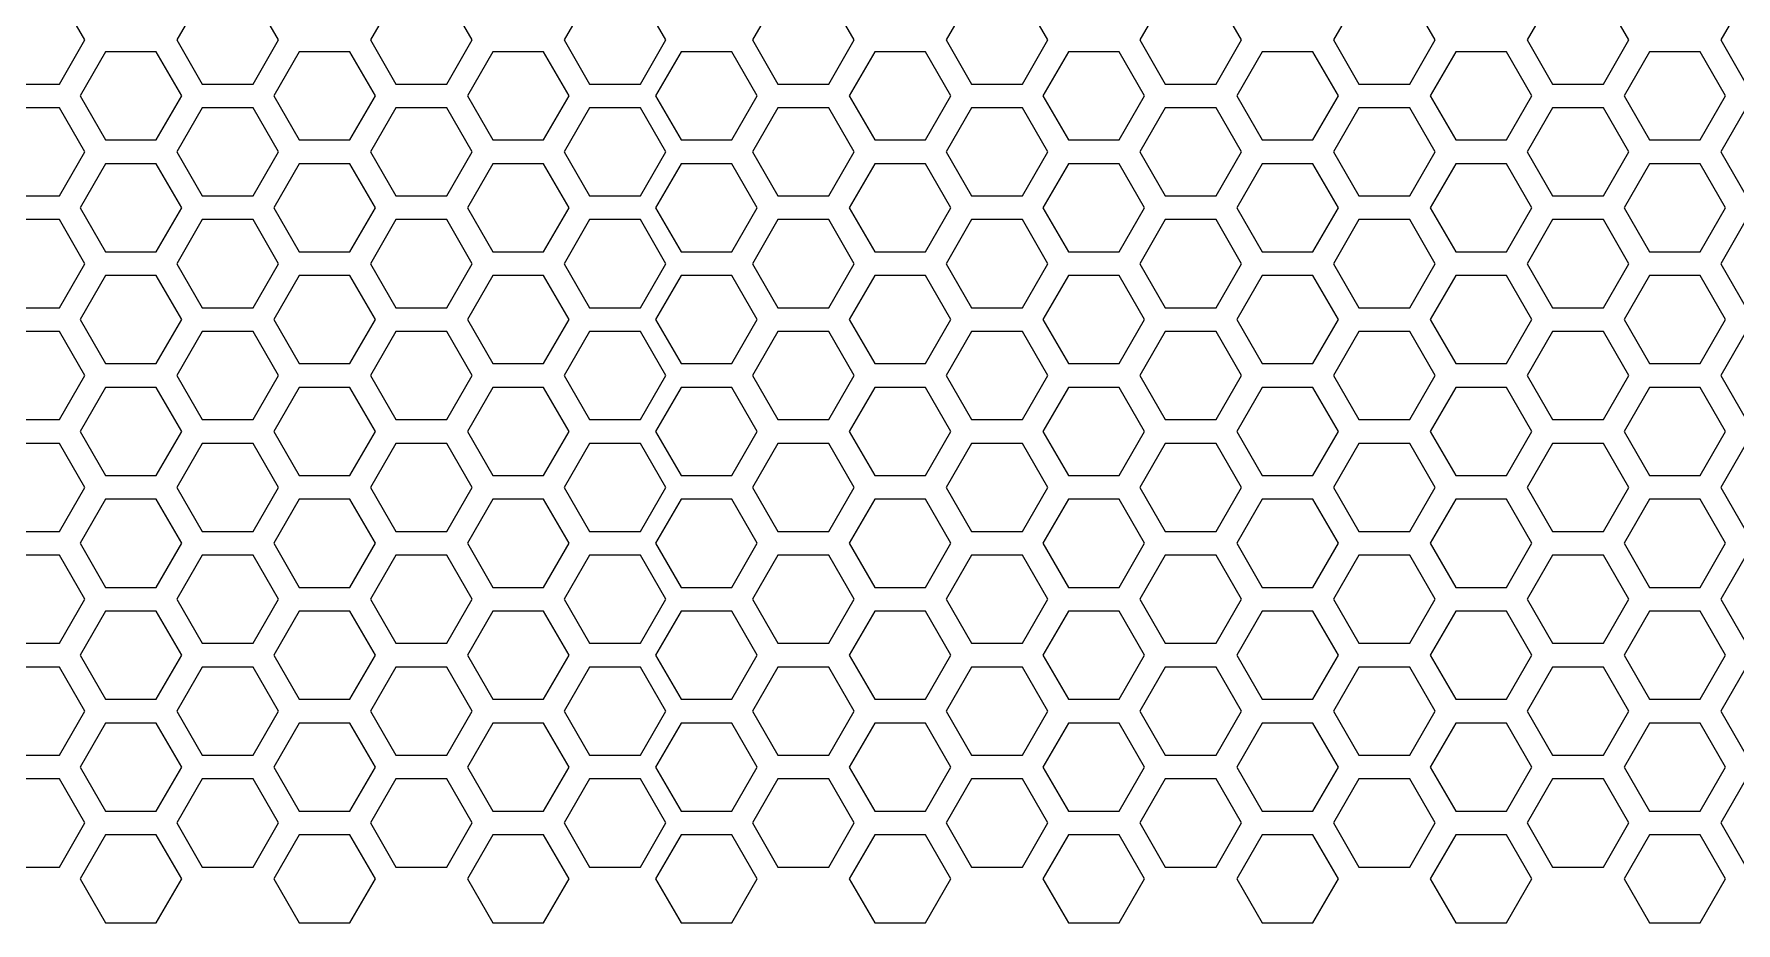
# Model space of a CAD drawing. Header units: millimetres. Extents: x 0 to 140, y -17 to 195.
# Drawn here: x 112.69 to 121.81, y 16.99 to 21.74 of the extents above; entities that cross this region are included whole.
import ezdxf

# ---------------------------------------------------------------- set-up
doc = ezdxf.new("R2010")
doc.units = ezdxf.units.MM
doc.layers.add('4203-42785_1_0', color=7, linetype='Continuous')

# ---------------------------------------------------------------- blocks, each defined once
blk = doc.blocks.new('a')
at = {"layer": '4203-42785_1_0', "color": 0, "linetype": 'ByBlock', "lineweight": 9}
for p, q in [((1507.3328, 361.2672), (1507.2261, 361.0823)), ((1507.653, 361.0823), (1507.5463, 361.2672)), ((1508.1461, 361.2672), (1508.0394, 361.0823)), ((1508.4662, 361.0823), (1508.3595, 361.2672)), ((1508.9594, 361.2672), (1508.8527, 361.0823)), ((1509.2795, 361.0823), (1509.1728, 361.2672)), ((1509.7726, 361.2672), (1509.6659, 361.0823)), ((1510.0928, 361.0823), (1509.9861, 361.2672)), ((1510.5859, 361.2672), (1510.4792, 361.0823)), ((1510.9061, 361.0823), (1510.7994, 361.2672)), ((1511.3992, 361.2672), (1511.2925, 361.0823)), ((1514.1591, 361.0823), (1514.0523, 361.2672)), ((1514.6522, 361.2672), (1514.5455, 361.0823)), ((1514.9724, 361.0823), (1514.8656, 361.2672)), ((1515.4655, 361.2672), (1515.3587, 361.0823)), ((1515.7856, 361.0823), (1515.6789, 361.2672)), ((1516.2788, 361.2672), (1516.1721, 361.0823)), ((1516.5989, 361.0823), (1516.4922, 361.2672)), ((1507.2261, 361.0823), (1507.3328, 360.8975)), ((1507.5463, 360.8975), (1507.653, 361.0823)), ((1508.0394, 361.0823), (1508.1461, 360.8975)), ((1508.3595, 360.8975), (1508.4662, 361.0823)), ((1508.8527, 361.0823), (1508.9594, 360.8975)), ((1509.1728, 360.8975), (1509.2795, 361.0823)), ((1509.6659, 361.0823), (1509.7726, 360.8975)), ((1509.9861, 360.8975), (1510.0928, 361.0823)), ((1510.4792, 361.0823), (1510.5859, 360.8975)), ((1510.7994, 360.8975), (1510.9061, 361.0823)), ((1511.2925, 361.0823), (1511.3992, 360.8975)), ((1514.0523, 360.8975), (1514.1591, 361.0823)), ((1514.5455, 361.0823), (1514.6522, 360.8975)), ((1514.8656, 360.8975), (1514.9724, 361.0823)), ((1515.3587, 361.0823), (1515.4655, 360.8975)), ((1515.6789, 360.8975), (1515.7856, 361.0823)), ((1516.1721, 361.0823), (1516.2788, 360.8975)), ((1516.4922, 360.8975), (1516.5989, 361.0823)), ((1506.9262, 361.0324), (1506.8194, 360.8475)), ((1507.1396, 361.0324), (1506.9262, 361.0324)), ((1507.2464, 360.8475), (1507.1396, 361.0324)), ((1507.7395, 361.0324), (1507.6327, 360.8475)), ((1507.9529, 361.0324), (1507.7395, 361.0324)), ((1508.0596, 360.8475), (1507.9529, 361.0324)), ((1508.5527, 361.0324), (1508.446, 360.8475)), ((1508.7661, 361.0324), (1508.5527, 361.0324)), ((1508.8728, 360.8475), (1508.7661, 361.0324)), ((1509.366, 361.0324), (1509.2593, 360.8475)), ((1509.5794, 361.0324), (1509.366, 361.0324)), ((1509.6862, 360.8475), (1509.5794, 361.0324)), ((1510.1793, 361.0324), (1510.0725, 360.8475)), ((1510.3927, 361.0324), (1510.1793, 361.0324)), ((1510.4994, 360.8475), (1510.3927, 361.0324)), ((1510.9926, 361.0324), (1510.8858, 360.8475)), ((1511.206, 361.0324), (1510.9926, 361.0324)), ((1511.3127, 360.8475), (1511.206, 361.0324)), ((1514.2456, 361.0324), (1514.1389, 360.8475)), ((1514.459, 361.0324), (1514.2456, 361.0324)), ((1514.5657, 360.8475), (1514.459, 361.0324)), ((1515.0588, 361.0324), (1514.9521, 360.8475)), ((1515.2723, 361.0324), (1515.0588, 361.0324)), ((1515.379, 360.8475), (1515.2723, 361.0324)), ((1515.8721, 361.0324), (1515.7654, 360.8475)), ((1516.0855, 361.0324), (1515.8721, 361.0324)), ((1516.1923, 360.8475), (1516.0855, 361.0324)), ((1506.8194, 360.8475), (1506.9262, 360.6627)), ((1507.1396, 360.6627), (1507.2464, 360.8475)), ((1507.3328, 360.8975), (1507.5463, 360.8975)), ((1507.6327, 360.8475), (1507.7395, 360.6627)), ((1507.9529, 360.6627), (1508.0596, 360.8475)), ((1508.1461, 360.8975), (1508.3595, 360.8975)), ((1508.446, 360.8475), (1508.5527, 360.6627)), ((1508.7661, 360.6627), (1508.8728, 360.8475)), ((1508.9594, 360.8975), (1509.1728, 360.8975)), ((1509.2593, 360.8475), (1509.366, 360.6627)), ((1509.5794, 360.6627), (1509.6862, 360.8475)), ((1509.7726, 360.8975), (1509.9861, 360.8975)), ((1510.0725, 360.8475), (1510.1793, 360.6627)), ((1510.3927, 360.6627), (1510.4994, 360.8475)), ((1510.5859, 360.8975), (1510.7994, 360.8975)), ((1510.8858, 360.8475), (1510.9926, 360.6627)), ((1511.206, 360.6627), (1511.3127, 360.8475)), ((1513.8389, 360.8975), (1514.0523, 360.8975)), ((1514.1389, 360.8475), (1514.2456, 360.6627)), ((1514.459, 360.6627), (1514.5657, 360.8475)), ((1514.6522, 360.8975), (1514.8656, 360.8975)), ((1514.9521, 360.8475), (1515.0588, 360.6627)), ((1515.2723, 360.6627), (1515.379, 360.8475)), ((1515.4655, 360.8975), (1515.6789, 360.8975)), ((1515.7654, 360.8475), (1515.8721, 360.6627)), ((1516.0855, 360.6627), (1516.1923, 360.8475)), ((1516.2788, 360.8975), (1516.4922, 360.8975)), ((1507.3328, 360.7976), (1507.2261, 360.6128)), ((1507.5463, 360.7976), (1507.3328, 360.7976)), ((1507.653, 360.6128), (1507.5463, 360.7976)), ((1508.1461, 360.7976), (1508.0394, 360.6128)), ((1508.3595, 360.7976), (1508.1461, 360.7976)), ((1508.4662, 360.6128), (1508.3595, 360.7976)), ((1508.9594, 360.7976), (1508.8527, 360.6128)), ((1509.1728, 360.7976), (1508.9594, 360.7976)), ((1509.2795, 360.6128), (1509.1728, 360.7976)), ((1509.7726, 360.7976), (1509.6659, 360.6128)), ((1509.9861, 360.7976), (1509.7726, 360.7976)), ((1510.0928, 360.6128), (1509.9861, 360.7976)), ((1510.5859, 360.7976), (1510.4792, 360.6128)), ((1510.7994, 360.7976), (1510.5859, 360.7976)), ((1510.9061, 360.6128), (1510.7994, 360.7976)), ((1511.3992, 360.7976), (1511.2925, 360.6128)), ((1514.0523, 360.7976), (1513.8389, 360.7976)), ((1514.1591, 360.6128), (1514.0523, 360.7976)), ((1514.6522, 360.7976), (1514.5455, 360.6128)), ((1514.8656, 360.7976), (1514.6522, 360.7976)), ((1514.9724, 360.6128), (1514.8656, 360.7976)), ((1515.4655, 360.7976), (1515.3587, 360.6128)), ((1515.6789, 360.7976), (1515.4655, 360.7976)), ((1515.7856, 360.6128), (1515.6789, 360.7976)), ((1516.2788, 360.7976), (1516.1721, 360.6128)), ((1516.4922, 360.7976), (1516.2788, 360.7976)), ((1516.5989, 360.6128), (1516.4922, 360.7976)), ((1506.9262, 360.6627), (1507.1396, 360.6627)), ((1507.7395, 360.6627), (1507.9529, 360.6627)), ((1508.5527, 360.6627), (1508.7661, 360.6627)), ((1509.366, 360.6627), (1509.5794, 360.6627)), ((1510.1793, 360.6627), (1510.3927, 360.6627)), ((1510.9926, 360.6627), (1511.206, 360.6627)), ((1514.2456, 360.6627), (1514.459, 360.6627)), ((1515.0588, 360.6627), (1515.2723, 360.6627)), ((1515.8721, 360.6627), (1516.0855, 360.6627)), ((1506.9262, 360.5629), (1506.8194, 360.378)), ((1507.1396, 360.5629), (1506.9262, 360.5629)), ((1507.2464, 360.378), (1507.1396, 360.5629)), ((1507.2261, 360.6128), (1507.3328, 360.4279)), ((1507.5463, 360.4279), (1507.653, 360.6128)), ((1507.7395, 360.5629), (1507.6327, 360.378)), ((1507.9529, 360.5629), (1507.7395, 360.5629)), ((1508.0596, 360.378), (1507.9529, 360.5629)), ((1508.0394, 360.6128), (1508.1461, 360.4279)), ((1508.3595, 360.4279), (1508.4662, 360.6128)), ((1508.5527, 360.5629), (1508.446, 360.378)), ((1508.7661, 360.5629), (1508.5527, 360.5629)), ((1508.8728, 360.378), (1508.7661, 360.5629)), ((1508.8527, 360.6128), (1508.9594, 360.4279)), ((1509.1728, 360.4279), (1509.2795, 360.6128)), ((1509.366, 360.5629), (1509.2593, 360.378)), ((1509.5794, 360.5629), (1509.366, 360.5629)), ((1509.6862, 360.378), (1509.5794, 360.5629)), ((1509.6659, 360.6128), (1509.7726, 360.4279)), ((1509.9861, 360.4279), (1510.0928, 360.6128)), ((1510.1793, 360.5629), (1510.0725, 360.378)), ((1510.3927, 360.5629), (1510.1793, 360.5629)), ((1510.4994, 360.378), (1510.3927, 360.5629)), ((1510.4792, 360.6128), (1510.5859, 360.4279)), ((1510.7994, 360.4279), (1510.9061, 360.6128)), ((1510.9926, 360.5629), (1510.8858, 360.378)), ((1511.206, 360.5629), (1510.9926, 360.5629)), ((1511.3127, 360.378), (1511.206, 360.5629)), ((1511.2925, 360.6128), (1511.3992, 360.4279)), ((1514.0523, 360.4279), (1514.1591, 360.6128)), ((1514.2456, 360.5629), (1514.1389, 360.378)), ((1514.459, 360.5629), (1514.2456, 360.5629)), ((1514.5657, 360.378), (1514.459, 360.5629)), ((1514.5455, 360.6128), (1514.6522, 360.4279)), ((1514.8656, 360.4279), (1514.9724, 360.6128)), ((1515.0588, 360.5629), (1514.9521, 360.378)), ((1515.2723, 360.5629), (1515.0588, 360.5629)), ((1515.379, 360.378), (1515.2723, 360.5629)), ((1515.3587, 360.6128), (1515.4655, 360.4279)), ((1515.6789, 360.4279), (1515.7856, 360.6128)), ((1515.8721, 360.5629), (1515.7654, 360.378)), ((1516.0855, 360.5629), (1515.8721, 360.5629)), ((1516.1923, 360.378), (1516.0855, 360.5629)), ((1516.1721, 360.6128), (1516.2788, 360.4279)), ((1516.4922, 360.4279), (1516.5989, 360.6128)), ((1507.3328, 360.4279), (1507.5463, 360.4279)), ((1508.1461, 360.4279), (1508.3595, 360.4279)), ((1508.9594, 360.4279), (1509.1728, 360.4279)), ((1509.7726, 360.4279), (1509.9861, 360.4279)), ((1510.5859, 360.4279), (1510.7994, 360.4279)), ((1513.8389, 360.4279), (1514.0523, 360.4279)), ((1514.6522, 360.4279), (1514.8656, 360.4279)), ((1515.4655, 360.4279), (1515.6789, 360.4279)), ((1516.2788, 360.4279), (1516.4922, 360.4279)), ((1506.8194, 360.378), (1506.9262, 360.1931)), ((1507.1396, 360.1931), (1507.2464, 360.378)), ((1507.6327, 360.378), (1507.7395, 360.1931)), ((1507.9529, 360.1931), (1508.0596, 360.378)), ((1508.446, 360.378), (1508.5527, 360.1931)), ((1508.7661, 360.1931), (1508.8728, 360.378)), ((1509.2593, 360.378), (1509.366, 360.1931)), ((1509.5794, 360.1931), (1509.6862, 360.378)), ((1510.0725, 360.378), (1510.1793, 360.1931)), ((1510.3927, 360.1931), (1510.4994, 360.378)), ((1510.8858, 360.378), (1510.9926, 360.1931)), ((1511.206, 360.1931), (1511.3127, 360.378)), ((1514.1389, 360.378), (1514.2456, 360.1931)), ((1514.459, 360.1931), (1514.5657, 360.378)), ((1514.9521, 360.378), (1515.0588, 360.1931)), ((1515.2723, 360.1931), (1515.379, 360.378)), ((1515.7654, 360.378), (1515.8721, 360.1931)), ((1516.0855, 360.1931), (1516.1923, 360.378)), ((1507.3328, 360.3281), (1507.2261, 360.1432)), ((1507.5463, 360.3281), (1507.3328, 360.3281)), ((1507.653, 360.1432), (1507.5463, 360.3281)), ((1508.1461, 360.3281), (1508.0394, 360.1432)), ((1508.3595, 360.3281), (1508.1461, 360.3281)), ((1508.4662, 360.1432), (1508.3595, 360.3281)), ((1508.9594, 360.3281), (1508.8527, 360.1432)), ((1509.1728, 360.3281), (1508.9594, 360.3281)), ((1509.2795, 360.1432), (1509.1728, 360.3281)), ((1509.7726, 360.3281), (1509.6659, 360.1432)), ((1509.9861, 360.3281), (1509.7726, 360.3281)), ((1510.0928, 360.1432), (1509.9861, 360.3281)), ((1510.5859, 360.3281), (1510.4792, 360.1432)), ((1510.7994, 360.3281), (1510.5859, 360.3281)), ((1510.9061, 360.1432), (1510.7994, 360.3281)), ((1511.3992, 360.3281), (1511.2925, 360.1432)), ((1514.0523, 360.3281), (1513.8389, 360.3281)), ((1514.1591, 360.1432), (1514.0523, 360.3281)), ((1514.6522, 360.3281), (1514.5455, 360.1432)), ((1514.8656, 360.3281), (1514.6522, 360.3281)), ((1514.9724, 360.1432), (1514.8656, 360.3281)), ((1515.4655, 360.3281), (1515.3587, 360.1432)), ((1515.6789, 360.3281), (1515.4655, 360.3281)), ((1515.7856, 360.1432), (1515.6789, 360.3281)), ((1516.2788, 360.3281), (1516.1721, 360.1432)), ((1516.4922, 360.3281), (1516.2788, 360.3281)), ((1516.5989, 360.1432), (1516.4922, 360.3281)), ((1506.9262, 360.1931), (1507.1396, 360.1931)), ((1507.2261, 360.1432), (1507.3328, 359.9584)), ((1507.5463, 359.9584), (1507.653, 360.1432)), ((1507.7395, 360.1931), (1507.9529, 360.1931)), ((1508.0394, 360.1432), (1508.1461, 359.9584)), ((1508.3595, 359.9584), (1508.4662, 360.1432)), ((1508.5527, 360.1931), (1508.7661, 360.1931)), ((1508.8527, 360.1432), (1508.9594, 359.9584)), ((1509.1728, 359.9584), (1509.2795, 360.1432)), ((1509.366, 360.1931), (1509.5794, 360.1931)), ((1509.6659, 360.1432), (1509.7726, 359.9584)), ((1509.9861, 359.9584), (1510.0928, 360.1432)), ((1510.1793, 360.1931), (1510.3927, 360.1931)), ((1510.4792, 360.1432), (1510.5859, 359.9584)), ((1510.7994, 359.9584), (1510.9061, 360.1432)), ((1510.9926, 360.1931), (1511.206, 360.1931)), ((1511.2925, 360.1432), (1511.3992, 359.9584)), ((1514.0523, 359.9584), (1514.1591, 360.1432)), ((1514.2456, 360.1931), (1514.459, 360.1931)), ((1514.5455, 360.1432), (1514.6522, 359.9584)), ((1514.8656, 359.9584), (1514.9724, 360.1432)), ((1515.0588, 360.1931), (1515.2723, 360.1931)), ((1515.3587, 360.1432), (1515.4655, 359.9584)), ((1515.6789, 359.9584), (1515.7856, 360.1432)), ((1515.8721, 360.1931), (1516.0855, 360.1931)), ((1516.1721, 360.1432), (1516.2788, 359.9584)), ((1516.4922, 359.9584), (1516.5989, 360.1432)), ((1506.9262, 360.0933), (1506.8194, 359.9085)), ((1507.1396, 360.0933), (1506.9262, 360.0933)), ((1507.2464, 359.9085), (1507.1396, 360.0933)), ((1507.7395, 360.0933), (1507.6327, 359.9085)), ((1507.9529, 360.0933), (1507.7395, 360.0933)), ((1508.0596, 359.9085), (1507.9529, 360.0933)), ((1508.5527, 360.0933), (1508.446, 359.9085)), ((1508.7661, 360.0933), (1508.5527, 360.0933)), ((1508.8728, 359.9085), (1508.7661, 360.0933)), ((1509.366, 360.0933), (1509.2593, 359.9085)), ((1509.5794, 360.0933), (1509.366, 360.0933)), ((1509.6862, 359.9085), (1509.5794, 360.0933)), ((1510.1793, 360.0933), (1510.0725, 359.9085)), ((1510.3927, 360.0933), (1510.1793, 360.0933)), ((1510.4994, 359.9085), (1510.3927, 360.0933)), ((1510.9926, 360.0933), (1510.8858, 359.9085)), ((1511.206, 360.0933), (1510.9926, 360.0933)), ((1511.3127, 359.9085), (1511.206, 360.0933)), ((1514.2456, 360.0933), (1514.1389, 359.9085)), ((1514.459, 360.0933), (1514.2456, 360.0933)), ((1514.5657, 359.9085), (1514.459, 360.0933)), ((1515.0588, 360.0933), (1514.9521, 359.9085)), ((1515.2723, 360.0933), (1515.0588, 360.0933)), ((1515.379, 359.9085), (1515.2723, 360.0933)), ((1515.8721, 360.0933), (1515.7654, 359.9085)), ((1516.0855, 360.0933), (1515.8721, 360.0933)), ((1516.1923, 359.9085), (1516.0855, 360.0933)), ((1507.3328, 359.9584), (1507.5463, 359.9584)), ((1508.1461, 359.9584), (1508.3595, 359.9584)), ((1508.9594, 359.9584), (1509.1728, 359.9584)), ((1509.7726, 359.9584), (1509.9861, 359.9584)), ((1510.5859, 359.9584), (1510.7994, 359.9584)), ((1513.8389, 359.9584), (1514.0523, 359.9584)), ((1514.6522, 359.9584), (1514.8656, 359.9584)), ((1515.4655, 359.9584), (1515.6789, 359.9584)), ((1516.2788, 359.9584), (1516.4922, 359.9584)), ((1506.8194, 359.9085), (1506.9262, 359.7236)), ((1507.1396, 359.7236), (1507.2464, 359.9085)), ((1507.3328, 359.8585), (1507.2261, 359.6737)), ((1507.5463, 359.8585), (1507.3328, 359.8585)), ((1507.653, 359.6737), (1507.5463, 359.8585)), ((1507.6327, 359.9085), (1507.7395, 359.7236)), ((1507.9529, 359.7236), (1508.0596, 359.9085)), ((1508.1461, 359.8585), (1508.0394, 359.6737)), ((1508.3595, 359.8585), (1508.1461, 359.8585)), ((1508.4662, 359.6737), (1508.3595, 359.8585)), ((1508.446, 359.9085), (1508.5527, 359.7236)), ((1508.7661, 359.7236), (1508.8728, 359.9085)), ((1508.9594, 359.8585), (1508.8527, 359.6737)), ((1509.1728, 359.8585), (1508.9594, 359.8585)), ((1509.2795, 359.6737), (1509.1728, 359.8585)), ((1509.2593, 359.9085), (1509.366, 359.7236)), ((1509.5794, 359.7236), (1509.6862, 359.9085)), ((1509.7726, 359.8585), (1509.6659, 359.6737)), ((1509.9861, 359.8585), (1509.7726, 359.8585)), ((1510.0928, 359.6737), (1509.9861, 359.8585)), ((1510.0725, 359.9085), (1510.1793, 359.7236)), ((1510.3927, 359.7236), (1510.4994, 359.9085)), ((1510.5859, 359.8585), (1510.4792, 359.6737)), ((1510.7994, 359.8585), (1510.5859, 359.8585)), ((1510.9061, 359.6737), (1510.7994, 359.8585)), ((1510.8858, 359.9085), (1510.9926, 359.7236)), ((1511.206, 359.7236), (1511.3127, 359.9085)), ((1511.3992, 359.8585), (1511.2925, 359.6737)), ((1514.0523, 359.8585), (1513.8389, 359.8585)), ((1514.1591, 359.6737), (1514.0523, 359.8585)), ((1514.1389, 359.9085), (1514.2456, 359.7236)), ((1514.459, 359.7236), (1514.5657, 359.9085)), ((1514.6522, 359.8585), (1514.5455, 359.6737)), ((1514.8656, 359.8585), (1514.6522, 359.8585)), ((1514.9724, 359.6737), (1514.8656, 359.8585)), ((1514.9521, 359.9085), (1515.0588, 359.7236)), ((1515.2723, 359.7236), (1515.379, 359.9085)), ((1515.4655, 359.8585), (1515.3587, 359.6737)), ((1515.6789, 359.8585), (1515.4655, 359.8585)), ((1515.7856, 359.6737), (1515.6789, 359.8585)), ((1515.7654, 359.9085), (1515.8721, 359.7236)), ((1516.0855, 359.7236), (1516.1923, 359.9085)), ((1516.2788, 359.8585), (1516.1721, 359.6737)), ((1516.4922, 359.8585), (1516.2788, 359.8585)), ((1516.5989, 359.6737), (1516.4922, 359.8585)), ((1506.9262, 359.7236), (1507.1396, 359.7236)), ((1507.7395, 359.7236), (1507.9529, 359.7236)), ((1508.5527, 359.7236), (1508.7661, 359.7236)), ((1509.366, 359.7236), (1509.5794, 359.7236)), ((1510.1793, 359.7236), (1510.3927, 359.7236)), ((1510.9926, 359.7236), (1511.206, 359.7236)), ((1514.2456, 359.7236), (1514.459, 359.7236)), ((1515.0588, 359.7236), (1515.2723, 359.7236)), ((1515.8721, 359.7236), (1516.0855, 359.7236)), ((1507.2261, 359.6737), (1507.3328, 359.4888)), ((1507.5463, 359.4888), (1507.653, 359.6737)), ((1508.0394, 359.6737), (1508.1461, 359.4888)), ((1508.3595, 359.4888), (1508.4662, 359.6737)), ((1508.8527, 359.6737), (1508.9594, 359.4888)), ((1509.1728, 359.4888), (1509.2795, 359.6737)), ((1509.6659, 359.6737), (1509.7726, 359.4888)), ((1509.9861, 359.4888), (1510.0928, 359.6737)), ((1510.4792, 359.6737), (1510.5859, 359.4888)), ((1510.7994, 359.4888), (1510.9061, 359.6737)), ((1511.2925, 359.6737), (1511.3992, 359.4888)), ((1514.0523, 359.4888), (1514.1591, 359.6737)), ((1514.5455, 359.6737), (1514.6522, 359.4888)), ((1514.8656, 359.4888), (1514.9724, 359.6737)), ((1515.3587, 359.6737), (1515.4655, 359.4888)), ((1515.6789, 359.4888), (1515.7856, 359.6737)), ((1516.1721, 359.6737), (1516.2788, 359.4888)), ((1516.4922, 359.4888), (1516.5989, 359.6737)), ((1506.9262, 359.6238), (1506.8194, 359.4389)), ((1507.1396, 359.6238), (1506.9262, 359.6238)), ((1507.2464, 359.4389), (1507.1396, 359.6238)), ((1507.7395, 359.6238), (1507.6327, 359.4389)), ((1507.9529, 359.6238), (1507.7395, 359.6238)), ((1508.0596, 359.4389), (1507.9529, 359.6238)), ((1508.5527, 359.6238), (1508.446, 359.4389)), ((1508.7661, 359.6238), (1508.5527, 359.6238)), ((1508.8728, 359.4389), (1508.7661, 359.6238)), ((1509.366, 359.6238), (1509.2593, 359.4389)), ((1509.5794, 359.6238), (1509.366, 359.6238)), ((1509.6862, 359.4389), (1509.5794, 359.6238)), ((1510.1793, 359.6238), (1510.0725, 359.4389)), ((1510.3927, 359.6238), (1510.1793, 359.6238)), ((1510.4994, 359.4389), (1510.3927, 359.6238)), ((1510.9926, 359.6238), (1510.8858, 359.4389)), ((1511.206, 359.6238), (1510.9926, 359.6238)), ((1511.3127, 359.4389), (1511.206, 359.6238)), ((1514.2456, 359.6238), (1514.1389, 359.4389)), ((1514.459, 359.6238), (1514.2456, 359.6238)), ((1514.5657, 359.4389), (1514.459, 359.6238)), ((1515.0588, 359.6238), (1514.9521, 359.4389)), ((1515.2723, 359.6238), (1515.0588, 359.6238)), ((1515.379, 359.4389), (1515.2723, 359.6238)), ((1515.8721, 359.6238), (1515.7654, 359.4389)), ((1516.0855, 359.6238), (1515.8721, 359.6238)), ((1516.1923, 359.4389), (1516.0855, 359.6238)), ((1507.3328, 359.4888), (1507.5463, 359.4888)), ((1508.1461, 359.4888), (1508.3595, 359.4888)), ((1508.9594, 359.4888), (1509.1728, 359.4888)), ((1509.7726, 359.4888), (1509.9861, 359.4888)), ((1510.5859, 359.4888), (1510.7994, 359.4888)), ((1513.8389, 359.4888), (1514.0523, 359.4888)), ((1514.6522, 359.4888), (1514.8656, 359.4888)), ((1515.4655, 359.4888), (1515.6789, 359.4888)), ((1516.2788, 359.4888), (1516.4922, 359.4888)), ((1506.8194, 359.4389), (1506.9262, 359.254)), ((1507.1396, 359.254), (1507.2464, 359.4389)), ((1507.6327, 359.4389), (1507.7395, 359.254)), ((1507.9529, 359.254), (1508.0596, 359.4389)), ((1508.446, 359.4389), (1508.5527, 359.254)), ((1508.7661, 359.254), (1508.8728, 359.4389)), ((1509.2593, 359.4389), (1509.366, 359.254)), ((1509.5794, 359.254), (1509.6862, 359.4389)), ((1510.0725, 359.4389), (1510.1793, 359.254)), ((1510.3927, 359.254), (1510.4994, 359.4389)), ((1510.8858, 359.4389), (1510.9926, 359.254)), ((1511.206, 359.254), (1511.3127, 359.4389)), ((1514.1389, 359.4389), (1514.2456, 359.254)), ((1514.459, 359.254), (1514.5657, 359.4389)), ((1514.9521, 359.4389), (1515.0588, 359.254)), ((1515.2723, 359.254), (1515.379, 359.4389)), ((1515.7654, 359.4389), (1515.8721, 359.254)), ((1516.0855, 359.254), (1516.1923, 359.4389)), ((1507.3328, 359.389), (1507.2261, 359.2041)), ((1507.5463, 359.389), (1507.3328, 359.389)), ((1507.653, 359.2041), (1507.5463, 359.389)), ((1508.1461, 359.389), (1508.0394, 359.2041)), ((1508.3595, 359.389), (1508.1461, 359.389)), ((1508.4662, 359.2041), (1508.3595, 359.389)), ((1508.9594, 359.389), (1508.8527, 359.2041)), ((1509.1728, 359.389), (1508.9594, 359.389)), ((1509.2795, 359.2041), (1509.1728, 359.389)), ((1509.7726, 359.389), (1509.6659, 359.2041)), ((1509.9861, 359.389), (1509.7726, 359.389)), ((1510.0928, 359.2041), (1509.9861, 359.389)), ((1510.5859, 359.389), (1510.4792, 359.2041)), ((1510.7994, 359.389), (1510.5859, 359.389)), ((1510.9061, 359.2041), (1510.7994, 359.389)), ((1511.3992, 359.389), (1511.2925, 359.2041)), ((1514.0523, 359.389), (1513.8389, 359.389)), ((1514.1591, 359.2041), (1514.0523, 359.389)), ((1514.6522, 359.389), (1514.5455, 359.2041)), ((1514.8656, 359.389), (1514.6522, 359.389)), ((1514.9724, 359.2041), (1514.8656, 359.389)), ((1515.4655, 359.389), (1515.3587, 359.2041)), ((1515.6789, 359.389), (1515.4655, 359.389)), ((1515.7856, 359.2041), (1515.6789, 359.389)), ((1516.2788, 359.389), (1516.1721, 359.2041)), ((1516.4922, 359.389), (1516.2788, 359.389)), ((1516.5989, 359.2041), (1516.4922, 359.389)), ((1506.9262, 359.254), (1507.1396, 359.254)), ((1507.2261, 359.2041), (1507.3328, 359.0193)), ((1507.5463, 359.0193), (1507.653, 359.2041)), ((1507.7395, 359.254), (1507.9529, 359.254)), ((1508.0394, 359.2041), (1508.1461, 359.0193)), ((1508.3595, 359.0193), (1508.4662, 359.2041)), ((1508.5527, 359.254), (1508.7661, 359.254)), ((1508.8527, 359.2041), (1508.9594, 359.0193)), ((1509.1728, 359.0193), (1509.2795, 359.2041)), ((1509.366, 359.254), (1509.5794, 359.254)), ((1509.6659, 359.2041), (1509.7726, 359.0193)), ((1509.9861, 359.0193), (1510.0928, 359.2041)), ((1510.1793, 359.254), (1510.3927, 359.254)), ((1510.4792, 359.2041), (1510.5859, 359.0193)), ((1510.7994, 359.0193), (1510.9061, 359.2041)), ((1510.9926, 359.254), (1511.206, 359.254)), ((1511.2925, 359.2041), (1511.3992, 359.0193)), ((1514.0523, 359.0193), (1514.1591, 359.2041)), ((1514.2456, 359.254), (1514.459, 359.254)), ((1514.5455, 359.2041), (1514.6522, 359.0193)), ((1514.8656, 359.0193), (1514.9724, 359.2041)), ((1515.0588, 359.254), (1515.2723, 359.254)), ((1515.3587, 359.2041), (1515.4655, 359.0193)), ((1515.6789, 359.0193), (1515.7856, 359.2041)), ((1515.8721, 359.254), (1516.0855, 359.254)), ((1516.1721, 359.2041), (1516.2788, 359.0193)), ((1516.4922, 359.0193), (1516.5989, 359.2041)), ((1506.9262, 359.1542), (1506.8194, 358.9694)), ((1507.1396, 359.1542), (1506.9262, 359.1542)), ((1507.2464, 358.9694), (1507.1396, 359.1542)), ((1507.7395, 359.1542), (1507.6327, 358.9694)), ((1507.9529, 359.1542), (1507.7395, 359.1542)), ((1508.0596, 358.9694), (1507.9529, 359.1542)), ((1508.5527, 359.1542), (1508.446, 358.9694)), ((1508.7661, 359.1542), (1508.5527, 359.1542)), ((1508.8728, 358.9694), (1508.7661, 359.1542)), ((1509.366, 359.1542), (1509.2593, 358.9694)), ((1509.5794, 359.1542), (1509.366, 359.1542)), ((1509.6862, 358.9694), (1509.5794, 359.1542)), ((1510.1793, 359.1542), (1510.0725, 358.9694)), ((1510.3927, 359.1542), (1510.1793, 359.1542)), ((1510.4994, 358.9694), (1510.3927, 359.1542)), ((1510.9926, 359.1542), (1510.8858, 358.9694)), ((1511.206, 359.1542), (1510.9926, 359.1542)), ((1511.3127, 358.9694), (1511.206, 359.1542)), ((1514.2456, 359.1542), (1514.1389, 358.9694)), ((1514.459, 359.1542), (1514.2456, 359.1542)), ((1514.5657, 358.9694), (1514.459, 359.1542)), ((1515.0588, 359.1542), (1514.9521, 358.9694)), ((1515.2723, 359.1542), (1515.0588, 359.1542)), ((1515.379, 358.9694), (1515.2723, 359.1542)), ((1515.8721, 359.1542), (1515.7654, 358.9694)), ((1516.0855, 359.1542), (1515.8721, 359.1542)), ((1516.1923, 358.9694), (1516.0855, 359.1542)), ((1507.3328, 359.0193), (1507.5463, 359.0193)), ((1508.1461, 359.0193), (1508.3595, 359.0193)), ((1508.9594, 359.0193), (1509.1728, 359.0193)), ((1509.7726, 359.0193), (1509.9861, 359.0193)), ((1510.5859, 359.0193), (1510.7994, 359.0193)), ((1513.8389, 359.0193), (1514.0523, 359.0193)), ((1514.6522, 359.0193), (1514.8656, 359.0193)), ((1515.4655, 359.0193), (1515.6789, 359.0193)), ((1516.2788, 359.0193), (1516.4922, 359.0193)), ((1506.8194, 358.9694), (1506.9262, 358.7845)), ((1507.1396, 358.7845), (1507.2464, 358.9694)), ((1507.3328, 358.9195), (1507.2261, 358.7346)), ((1507.5463, 358.9195), (1507.3328, 358.9195)), ((1507.653, 358.7346), (1507.5463, 358.9195)), ((1507.6327, 358.9694), (1507.7395, 358.7845)), ((1507.9529, 358.7845), (1508.0596, 358.9694)), ((1508.1461, 358.9195), (1508.0394, 358.7346)), ((1508.3595, 358.9195), (1508.1461, 358.9195)), ((1508.4662, 358.7346), (1508.3595, 358.9195)), ((1508.446, 358.9694), (1508.5527, 358.7845)), ((1508.7661, 358.7845), (1508.8728, 358.9694)), ((1508.9594, 358.9195), (1508.8527, 358.7346)), ((1509.1728, 358.9195), (1508.9594, 358.9195)), ((1509.2795, 358.7346), (1509.1728, 358.9195)), ((1509.2593, 358.9694), (1509.366, 358.7845)), ((1509.5794, 358.7845), (1509.6862, 358.9694)), ((1509.7726, 358.9195), (1509.6659, 358.7346)), ((1509.9861, 358.9195), (1509.7726, 358.9195)), ((1510.0928, 358.7346), (1509.9861, 358.9195)), ((1510.0725, 358.9694), (1510.1793, 358.7845)), ((1510.3927, 358.7845), (1510.4994, 358.9694)), ((1510.5859, 358.9195), (1510.4792, 358.7346)), ((1510.7994, 358.9195), (1510.5859, 358.9195)), ((1510.9061, 358.7346), (1510.7994, 358.9195)), ((1510.8858, 358.9694), (1510.9926, 358.7845)), ((1511.206, 358.7845), (1511.3127, 358.9694)), ((1511.3992, 358.9195), (1511.2925, 358.7346)), ((1514.0523, 358.9195), (1513.8389, 358.9195)), ((1514.1591, 358.7346), (1514.0523, 358.9195)), ((1514.1389, 358.9694), (1514.2456, 358.7845)), ((1514.459, 358.7845), (1514.5657, 358.9694)), ((1514.6522, 358.9195), (1514.5455, 358.7346)), ((1514.8656, 358.9195), (1514.6522, 358.9195)), ((1514.9724, 358.7346), (1514.8656, 358.9195)), ((1514.9521, 358.9694), (1515.0588, 358.7845)), ((1515.2723, 358.7845), (1515.379, 358.9694)), ((1515.4655, 358.9195), (1515.3587, 358.7346)), ((1515.6789, 358.9195), (1515.4655, 358.9195)), ((1515.7856, 358.7346), (1515.6789, 358.9195)), ((1515.7654, 358.9694), (1515.8721, 358.7845)), ((1516.0855, 358.7845), (1516.1923, 358.9694)), ((1516.2788, 358.9195), (1516.1721, 358.7346)), ((1516.4922, 358.9195), (1516.2788, 358.9195)), ((1516.5989, 358.7346), (1516.4922, 358.9195)), ((1506.9262, 358.7845), (1507.1396, 358.7845)), ((1507.7395, 358.7845), (1507.9529, 358.7845)), ((1508.5527, 358.7845), (1508.7661, 358.7845)), ((1509.366, 358.7845), (1509.5794, 358.7845)), ((1510.1793, 358.7845), (1510.3927, 358.7845)), ((1510.9926, 358.7845), (1511.206, 358.7845)), ((1514.2456, 358.7845), (1514.459, 358.7845)), ((1515.0588, 358.7845), (1515.2723, 358.7845)), ((1515.8721, 358.7845), (1516.0855, 358.7845)), ((1507.2261, 358.7346), (1507.3328, 358.5497)), ((1507.5463, 358.5497), (1507.653, 358.7346)), ((1508.0394, 358.7346), (1508.1461, 358.5497)), ((1508.3595, 358.5497), (1508.4662, 358.7346)), ((1508.8527, 358.7346), (1508.9594, 358.5497)), ((1509.1728, 358.5497), (1509.2795, 358.7346)), ((1509.6659, 358.7346), (1509.7726, 358.5497)), ((1509.9861, 358.5497), (1510.0928, 358.7346)), ((1510.4792, 358.7346), (1510.5859, 358.5497)), ((1510.7994, 358.5497), (1510.9061, 358.7346)), ((1511.2925, 358.7346), (1511.3992, 358.5497)), ((1514.0523, 358.5497), (1514.1591, 358.7346)), ((1514.5455, 358.7346), (1514.6522, 358.5497)), ((1514.8656, 358.5497), (1514.9724, 358.7346)), ((1515.3587, 358.7346), (1515.4655, 358.5497)), ((1515.6789, 358.5497), (1515.7856, 358.7346)), ((1516.1721, 358.7346), (1516.2788, 358.5497)), ((1516.4922, 358.5497), (1516.5989, 358.7346)), ((1506.9262, 358.6847), (1506.8194, 358.4998)), ((1507.1396, 358.6847), (1506.9262, 358.6847)), ((1507.2464, 358.4998), (1507.1396, 358.6847)), ((1507.7395, 358.6847), (1507.6327, 358.4998)), ((1507.9529, 358.6847), (1507.7395, 358.6847)), ((1508.0596, 358.4998), (1507.9529, 358.6847)), ((1508.5527, 358.6847), (1508.446, 358.4998)), ((1508.7661, 358.6847), (1508.5527, 358.6847)), ((1508.8728, 358.4998), (1508.7661, 358.6847)), ((1509.366, 358.6847), (1509.2593, 358.4998)), ((1509.5794, 358.6847), (1509.366, 358.6847)), ((1509.6862, 358.4998), (1509.5794, 358.6847)), ((1510.1793, 358.6847), (1510.0725, 358.4998)), ((1510.3927, 358.6847), (1510.1793, 358.6847)), ((1510.4994, 358.4998), (1510.3927, 358.6847)), ((1510.9926, 358.6847), (1510.8858, 358.4998)), ((1511.206, 358.6847), (1510.9926, 358.6847)), ((1511.3127, 358.4998), (1511.206, 358.6847)), ((1514.2456, 358.6847), (1514.1389, 358.4998)), ((1514.459, 358.6847), (1514.2456, 358.6847)), ((1514.5657, 358.4998), (1514.459, 358.6847)), ((1515.0588, 358.6847), (1514.9521, 358.4998)), ((1515.2723, 358.6847), (1515.0588, 358.6847)), ((1515.379, 358.4998), (1515.2723, 358.6847)), ((1515.8721, 358.6847), (1515.7654, 358.4998)), ((1516.0855, 358.6847), (1515.8721, 358.6847)), ((1516.1923, 358.4998), (1516.0855, 358.6847)), ((1506.8194, 358.4998), (1506.9262, 358.315)), ((1507.1396, 358.315), (1507.2464, 358.4998)), ((1507.3328, 358.5497), (1507.5463, 358.5497)), ((1507.6327, 358.4998), (1507.7395, 358.315)), ((1507.9529, 358.315), (1508.0596, 358.4998)), ((1508.1461, 358.5497), (1508.3595, 358.5497)), ((1508.446, 358.4998), (1508.5527, 358.315)), ((1508.7661, 358.315), (1508.8728, 358.4998)), ((1508.9594, 358.5497), (1509.1728, 358.5497)), ((1509.2593, 358.4998), (1509.366, 358.315)), ((1509.5794, 358.315), (1509.6862, 358.4998)), ((1509.7726, 358.5497), (1509.9861, 358.5497)), ((1510.0725, 358.4998), (1510.1793, 358.315)), ((1510.3927, 358.315), (1510.4994, 358.4998)), ((1510.5859, 358.5497), (1510.7994, 358.5497)), ((1510.8858, 358.4998), (1510.9926, 358.315)), ((1511.206, 358.315), (1511.3127, 358.4998)), ((1513.8389, 358.5497), (1514.0523, 358.5497)), ((1514.1389, 358.4998), (1514.2456, 358.315)), ((1514.459, 358.315), (1514.5657, 358.4998)), ((1514.6522, 358.5497), (1514.8656, 358.5497)), ((1514.9521, 358.4998), (1515.0588, 358.315)), ((1515.2723, 358.315), (1515.379, 358.4998)), ((1515.4655, 358.5497), (1515.6789, 358.5497)), ((1515.7654, 358.4998), (1515.8721, 358.315)), ((1516.0855, 358.315), (1516.1923, 358.4998)), ((1516.2788, 358.5497), (1516.4922, 358.5497)), ((1507.3328, 358.4499), (1507.2261, 358.2651)), ((1507.5463, 358.4499), (1507.3328, 358.4499)), ((1507.653, 358.2651), (1507.5463, 358.4499)), ((1508.1461, 358.4499), (1508.0394, 358.2651)), ((1508.3595, 358.4499), (1508.1461, 358.4499)), ((1508.4662, 358.2651), (1508.3595, 358.4499)), ((1508.9594, 358.4499), (1508.8527, 358.2651)), ((1509.1728, 358.4499), (1508.9594, 358.4499)), ((1509.2795, 358.2651), (1509.1728, 358.4499)), ((1509.7726, 358.4499), (1509.6659, 358.2651)), ((1509.9861, 358.4499), (1509.7726, 358.4499)), ((1510.0928, 358.2651), (1509.9861, 358.4499)), ((1510.5859, 358.4499), (1510.4792, 358.2651)), ((1510.7994, 358.4499), (1510.5859, 358.4499)), ((1510.9061, 358.2651), (1510.7994, 358.4499)), ((1511.3992, 358.4499), (1511.2925, 358.2651)), ((1514.0523, 358.4499), (1513.8389, 358.4499)), ((1514.1591, 358.2651), (1514.0523, 358.4499)), ((1514.6522, 358.4499), (1514.5455, 358.2651)), ((1514.8656, 358.4499), (1514.6522, 358.4499)), ((1514.9724, 358.2651), (1514.8656, 358.4499)), ((1515.4655, 358.4499), (1515.3587, 358.2651)), ((1515.6789, 358.4499), (1515.4655, 358.4499)), ((1515.7856, 358.2651), (1515.6789, 358.4499)), ((1516.2788, 358.4499), (1516.1721, 358.2651)), ((1516.4922, 358.4499), (1516.2788, 358.4499)), ((1516.5989, 358.2651), (1516.4922, 358.4499)), ((1506.9262, 358.315), (1507.1396, 358.315)), ((1507.7395, 358.315), (1507.9529, 358.315)), ((1508.5527, 358.315), (1508.7661, 358.315)), ((1509.366, 358.315), (1509.5794, 358.315)), ((1510.1793, 358.315), (1510.3927, 358.315)), ((1510.9926, 358.315), (1511.206, 358.315)), ((1514.2456, 358.315), (1514.459, 358.315)), ((1515.0588, 358.315), (1515.2723, 358.315)), ((1515.8721, 358.315), (1516.0855, 358.315)), ((1506.9262, 358.2151), (1506.8194, 358.0303)), ((1507.1396, 358.2151), (1506.9262, 358.2151)), ((1507.2464, 358.0303), (1507.1396, 358.2151)), ((1507.2261, 358.2651), (1507.3328, 358.0802)), ((1507.5463, 358.0802), (1507.653, 358.2651)), ((1507.7395, 358.2151), (1507.6327, 358.0303)), ((1507.9529, 358.2151), (1507.7395, 358.2151)), ((1508.0596, 358.0303), (1507.9529, 358.2151)), ((1508.0394, 358.2651), (1508.1461, 358.0802)), ((1508.3595, 358.0802), (1508.4662, 358.2651)), ((1508.5527, 358.2151), (1508.446, 358.0303)), ((1508.7661, 358.2151), (1508.5527, 358.2151)), ((1508.8728, 358.0303), (1508.7661, 358.2151)), ((1508.8527, 358.2651), (1508.9594, 358.0802)), ((1509.1728, 358.0802), (1509.2795, 358.2651)), ((1509.366, 358.2151), (1509.2593, 358.0303)), ((1509.5794, 358.2151), (1509.366, 358.2151)), ((1509.6862, 358.0303), (1509.5794, 358.2151)), ((1509.6659, 358.2651), (1509.7726, 358.0802)), ((1509.9861, 358.0802), (1510.0928, 358.2651)), ((1510.1793, 358.2151), (1510.0725, 358.0303)), ((1510.3927, 358.2151), (1510.1793, 358.2151)), ((1510.4994, 358.0303), (1510.3927, 358.2151)), ((1510.4792, 358.2651), (1510.5859, 358.0802)), ((1510.7994, 358.0802), (1510.9061, 358.2651)), ((1510.9926, 358.2151), (1510.8858, 358.0303)), ((1511.206, 358.2151), (1510.9926, 358.2151)), ((1511.3127, 358.0303), (1511.206, 358.2151)), ((1511.2925, 358.2651), (1511.3992, 358.0802)), ((1514.0523, 358.0802), (1514.1591, 358.2651)), ((1514.2456, 358.2151), (1514.1389, 358.0303)), ((1514.459, 358.2151), (1514.2456, 358.2151)), ((1514.5657, 358.0303), (1514.459, 358.2151)), ((1514.5455, 358.2651), (1514.6522, 358.0802)), ((1514.8656, 358.0802), (1514.9724, 358.2651)), ((1515.0588, 358.2151), (1514.9521, 358.0303)), ((1515.2723, 358.2151), (1515.0588, 358.2151)), ((1515.379, 358.0303), (1515.2723, 358.2151)), ((1515.3587, 358.2651), (1515.4655, 358.0802)), ((1515.6789, 358.0802), (1515.7856, 358.2651)), ((1515.8721, 358.2151), (1515.7654, 358.0303)), ((1516.0855, 358.2151), (1515.8721, 358.2151)), ((1516.1923, 358.0303), (1516.0855, 358.2151)), ((1516.1721, 358.2651), (1516.2788, 358.0802)), ((1516.4922, 358.0802), (1516.5989, 358.2651)), ((1507.3328, 358.0802), (1507.5463, 358.0802)), ((1508.1461, 358.0802), (1508.3595, 358.0802)), ((1508.9594, 358.0802), (1509.1728, 358.0802)), ((1509.7726, 358.0802), (1509.9861, 358.0802)), ((1510.5859, 358.0802), (1510.7994, 358.0802)), ((1513.8389, 358.0802), (1514.0523, 358.0802)), ((1514.6522, 358.0802), (1514.8656, 358.0802)), ((1515.4655, 358.0802), (1515.6789, 358.0802)), ((1516.2788, 358.0802), (1516.4922, 358.0802)), ((1506.8194, 358.0303), (1506.9262, 357.8454)), ((1507.1396, 357.8454), (1507.2464, 358.0303)), ((1507.6327, 358.0303), (1507.7395, 357.8454)), ((1507.9529, 357.8454), (1508.0596, 358.0303)), ((1508.446, 358.0303), (1508.5527, 357.8454)), ((1508.7661, 357.8454), (1508.8728, 358.0303)), ((1509.2593, 358.0303), (1509.366, 357.8454)), ((1509.5794, 357.8454), (1509.6862, 358.0303)), ((1510.0725, 358.0303), (1510.1793, 357.8454)), ((1510.3927, 357.8454), (1510.4994, 358.0303)), ((1510.8858, 358.0303), (1510.9926, 357.8454)), ((1511.206, 357.8454), (1511.3127, 358.0303)), ((1514.1389, 358.0303), (1514.2456, 357.8454)), ((1514.459, 357.8454), (1514.5657, 358.0303)), ((1514.9521, 358.0303), (1515.0588, 357.8454)), ((1515.2723, 357.8454), (1515.379, 358.0303)), ((1515.7654, 358.0303), (1515.8721, 357.8454)), ((1516.0855, 357.8454), (1516.1923, 358.0303)), ((1507.3328, 357.9804), (1507.2261, 357.7955)), ((1507.5463, 357.9804), (1507.3328, 357.9804)), ((1507.653, 357.7955), (1507.5463, 357.9804)), ((1508.1461, 357.9804), (1508.0394, 357.7955)), ((1508.3595, 357.9804), (1508.1461, 357.9804)), ((1508.4662, 357.7955), (1508.3595, 357.9804)), ((1508.9594, 357.9804), (1508.8527, 357.7955)), ((1509.1728, 357.9804), (1508.9594, 357.9804)), ((1509.2795, 357.7955), (1509.1728, 357.9804)), ((1509.7726, 357.9804), (1509.6659, 357.7955)), ((1509.9861, 357.9804), (1509.7726, 357.9804)), ((1510.0928, 357.7955), (1509.9861, 357.9804)), ((1510.5859, 357.9804), (1510.4792, 357.7955)), ((1510.7994, 357.9804), (1510.5859, 357.9804)), ((1510.9061, 357.7955), (1510.7994, 357.9804)), ((1511.3992, 357.9804), (1511.2925, 357.7955)), ((1514.0523, 357.9804), (1513.8389, 357.9804)), ((1514.1591, 357.7955), (1514.0523, 357.9804)), ((1514.6522, 357.9804), (1514.5455, 357.7955)), ((1514.8656, 357.9804), (1514.6522, 357.9804)), ((1514.9724, 357.7955), (1514.8656, 357.9804)), ((1515.4655, 357.9804), (1515.3587, 357.7955)), ((1515.6789, 357.9804), (1515.4655, 357.9804)), ((1515.7856, 357.7955), (1515.6789, 357.9804)), ((1516.2788, 357.9804), (1516.1721, 357.7955)), ((1516.4922, 357.9804), (1516.2788, 357.9804)), ((1516.5989, 357.7955), (1516.4922, 357.9804)), ((1506.9262, 357.8454), (1507.1396, 357.8454)), ((1507.7395, 357.8454), (1507.9529, 357.8454)), ((1508.5527, 357.8454), (1508.7661, 357.8454)), ((1509.366, 357.8454), (1509.5794, 357.8454)), ((1510.1793, 357.8454), (1510.3927, 357.8454)), ((1510.9926, 357.8454), (1511.206, 357.8454)), ((1514.2456, 357.8454), (1514.459, 357.8454)), ((1515.0588, 357.8454), (1515.2723, 357.8454)), ((1515.8721, 357.8454), (1516.0855, 357.8454)), ((1507.2261, 357.7955), (1507.3328, 357.6106)), ((1507.5463, 357.6106), (1507.653, 357.7955)), ((1508.0394, 357.7955), (1508.1461, 357.6106)), ((1508.3595, 357.6106), (1508.4662, 357.7955)), ((1508.8527, 357.7955), (1508.9594, 357.6106)), ((1509.1728, 357.6106), (1509.2795, 357.7955)), ((1509.6659, 357.7955), (1509.7726, 357.6106)), ((1509.9861, 357.6106), (1510.0928, 357.7955)), ((1510.4792, 357.7955), (1510.5859, 357.6106)), ((1510.7994, 357.6106), (1510.9061, 357.7955)), ((1511.2925, 357.7955), (1511.3992, 357.6106)), ((1514.0523, 357.6106), (1514.1591, 357.7955)), ((1514.5455, 357.7955), (1514.6522, 357.6106)), ((1514.8656, 357.6106), (1514.9724, 357.7955)), ((1515.3587, 357.7955), (1515.4655, 357.6106)), ((1515.6789, 357.6106), (1515.7856, 357.7955)), ((1516.1721, 357.7955), (1516.2788, 357.6106)), ((1516.4922, 357.6106), (1516.5989, 357.7955)), ((1506.9262, 357.7456), (1506.8194, 357.5607)), ((1507.1396, 357.7456), (1506.9262, 357.7456)), ((1507.2464, 357.5607), (1507.1396, 357.7456)), ((1507.7395, 357.7456), (1507.6327, 357.5607)), ((1507.9529, 357.7456), (1507.7395, 357.7456)), ((1508.0596, 357.5607), (1507.9529, 357.7456)), ((1508.5527, 357.7456), (1508.446, 357.5607)), ((1508.7661, 357.7456), (1508.5527, 357.7456)), ((1508.8728, 357.5607), (1508.7661, 357.7456)), ((1509.366, 357.7456), (1509.2593, 357.5607)), ((1509.5794, 357.7456), (1509.366, 357.7456)), ((1509.6862, 357.5607), (1509.5794, 357.7456)), ((1510.1793, 357.7456), (1510.0725, 357.5607)), ((1510.3927, 357.7456), (1510.1793, 357.7456)), ((1510.4994, 357.5607), (1510.3927, 357.7456)), ((1510.9926, 357.7456), (1510.8858, 357.5607)), ((1511.206, 357.7456), (1510.9926, 357.7456)), ((1511.3127, 357.5607), (1511.206, 357.7456)), ((1514.2456, 357.7456), (1514.1389, 357.5607)), ((1514.459, 357.7456), (1514.2456, 357.7456)), ((1514.5657, 357.5607), (1514.459, 357.7456)), ((1515.0588, 357.7456), (1514.9521, 357.5607)), ((1515.2723, 357.7456), (1515.0588, 357.7456)), ((1515.379, 357.5607), (1515.2723, 357.7456)), ((1515.8721, 357.7456), (1515.7654, 357.5607)), ((1516.0855, 357.7456), (1515.8721, 357.7456)), ((1516.1923, 357.5607), (1516.0855, 357.7456)), ((1506.8194, 357.5607), (1506.9262, 357.3759)), ((1507.1396, 357.3759), (1507.2464, 357.5607)), ((1507.3328, 357.6106), (1507.5463, 357.6106)), ((1507.6327, 357.5607), (1507.7395, 357.3759)), ((1507.9529, 357.3759), (1508.0596, 357.5607)), ((1508.1461, 357.6106), (1508.3595, 357.6106)), ((1508.446, 357.5607), (1508.5527, 357.3759)), ((1508.7661, 357.3759), (1508.8728, 357.5607)), ((1508.9594, 357.6106), (1509.1728, 357.6106)), ((1509.2593, 357.5607), (1509.366, 357.3759)), ((1509.5794, 357.3759), (1509.6862, 357.5607)), ((1509.7726, 357.6106), (1509.9861, 357.6106)), ((1510.0725, 357.5607), (1510.1793, 357.3759)), ((1510.3927, 357.3759), (1510.4994, 357.5607)), ((1510.5859, 357.6106), (1510.7994, 357.6106)), ((1510.8858, 357.5607), (1510.9926, 357.3759)), ((1511.206, 357.3759), (1511.3127, 357.5607)), ((1513.8389, 357.6106), (1514.0523, 357.6106)), ((1514.1389, 357.5607), (1514.2456, 357.3759)), ((1514.459, 357.3759), (1514.5657, 357.5607)), ((1514.6522, 357.6106), (1514.8656, 357.6106)), ((1514.9521, 357.5607), (1515.0588, 357.3759)), ((1515.2723, 357.3759), (1515.379, 357.5607)), ((1515.4655, 357.6106), (1515.6789, 357.6106)), ((1515.7654, 357.5607), (1515.8721, 357.3759)), ((1516.0855, 357.3759), (1516.1923, 357.5607)), ((1516.2788, 357.6106), (1516.4922, 357.6106)), ((1506.9262, 357.3759), (1507.1396, 357.3759)), ((1507.7395, 357.3759), (1507.9529, 357.3759)), ((1508.5527, 357.3759), (1508.7661, 357.3759)), ((1509.366, 357.3759), (1509.5794, 357.3759)), ((1510.1793, 357.3759), (1510.3927, 357.3759)), ((1510.9926, 357.3759), (1511.206, 357.3759)), ((1514.2456, 357.3759), (1514.459, 357.3759)), ((1515.0588, 357.3759), (1515.2723, 357.3759)), ((1515.8721, 357.3759), (1516.0855, 357.3759))]:
    blk.add_line(p, q, dxfattribs=at)

msp = doc.modelspace()

# ---------------------------------------------------------------- block references
at = {"lineweight": 15, "xscale": 1.275468447124703, "yscale": 1.275468447124703, "zscale": 1.275468447124703}
for p in [(-1818.2959, -438.8363), (-1805.8773, -438.8363)]:
    msp.add_blockref('a', p, dxfattribs=at)

doc.saveas('drawing.dxf')
